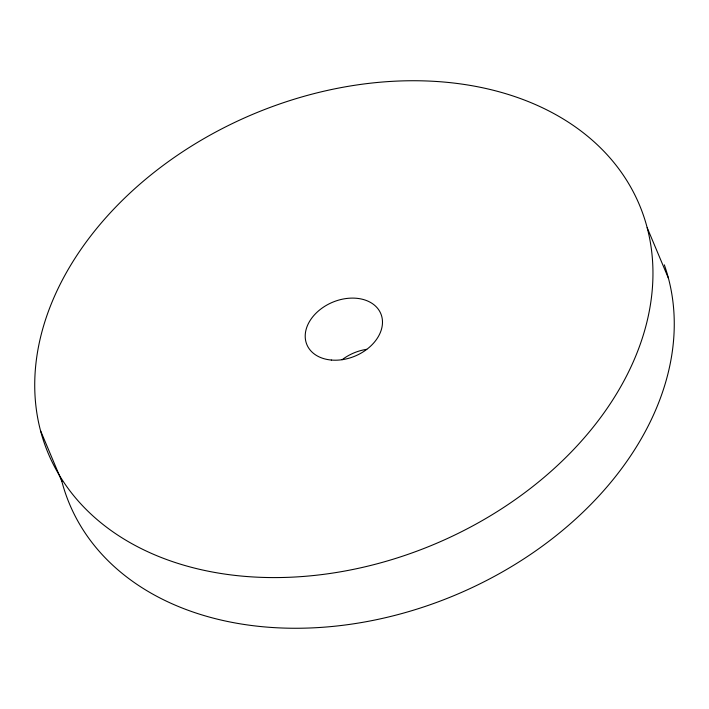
<?xml version="1.0" encoding="UTF-8"?>
<svg xmlns="http://www.w3.org/2000/svg" width="709" height="709" viewBox="0 0 709 709"><rect width="100%" height="100%" fill="white"/><g stroke="black" fill="none" stroke-linecap="round" stroke-linejoin="round"><path stroke-width="1.06" d="M647.166 227.678A320.645 233.35 -22.8 0 1 243.772 576.275A320.645 233.35 -22.8 0 1 140.604 183.525A320.645 233.35 -22.8 0 1 647.166 227.678L668.472 278.353M40.528 430.647L61.834 481.322M664.315 264.838A320.645 233.35 -22.8 0 1 432.49 603.908A320.645 233.35 -22.8 0 1 61.302 479.257M342.101 359.72A40.076 29.166 -22.8 0 1 366.775 349.315M331.342 360.048A40.076 29.166 -22.8 0 0 381.761 316.471A40.076 29.166 -22.8 0 0 318.438 310.959A40.076 29.166 -22.8 0 0 331.342 360.048"/></g></svg>
